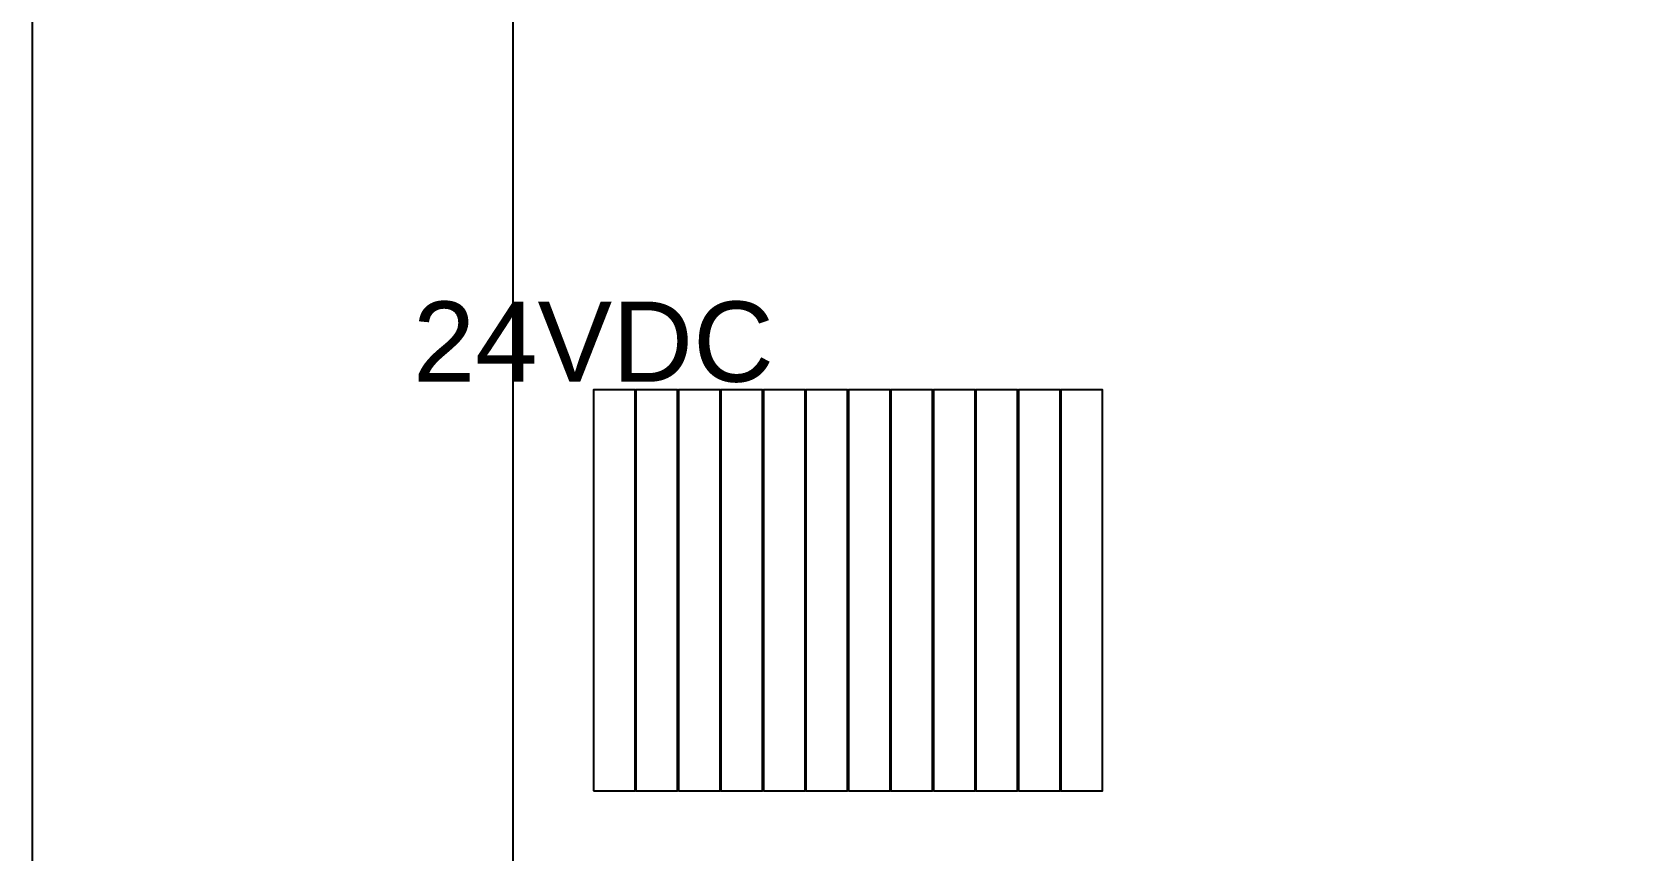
# Model space of a CAD drawing. Header units: millimetres. Extents: x 0 to 800, y 0 to 1500.
# Drawn here: x 0 to 200, y 1122.5 to 1224.6 of the extents above; entities that cross this region are included whole.
import ezdxf
from ezdxf.enums import TextEntityAlignment as Align

# ---------------------------------------------------------------- set-up
doc = ezdxf.new("R2010")
doc.units = ezdxf.units.MM
for name, color, linetype in [('DUCT', 5, 'Continuous'), ('EQUIP', 7, 'Continuous'), ('PLATE', 8, 'Continuous'), ('TEXT', 3, 'Continuous')]:
    doc.layers.add(name, color=color, linetype=linetype)
doc.styles.add('ARIAL', font='arial.ttf')

msp = doc.modelspace()

# ---------------------------------------------------------------- linework, layer by layer
at = {"layer": 'DUCT'}
msp.add_lwpolyline([(0, 0), (60, 0), (60, 1500), (0, 1500), (0, 0)], dxfattribs=at)
at = {"layer": 'EQUIP'}
for points in [[(70, 1130), (75.2, 1130), (75.2, 1180), (70, 1180), (70, 1130)], [(75.3, 1130), (80.5, 1130), (80.5, 1180), (75.3, 1180), (75.3, 1130)], [(80.6, 1130), (85.8, 1130), (85.8, 1180), (80.6, 1180), (80.6, 1130)], [(85.9, 1130), (91.1, 1130), (91.1, 1180), (85.9, 1180), (85.9, 1130)], [(91.2, 1130), (96.4, 1130), (96.4, 1180), (91.2, 1180), (91.2, 1130)], [(96.5, 1130), (101.7, 1130), (101.7, 1180), (96.5, 1180), (96.5, 1130)], [(101.8, 1130), (107, 1130), (107, 1180), (101.8, 1180), (101.8, 1130)], [(107.1, 1130), (112.3, 1130), (112.3, 1180), (107.1, 1180), (107.1, 1130)], [(112.4, 1130), (117.6, 1130), (117.6, 1180), (112.4, 1180), (112.4, 1130)], [(117.7, 1130), (122.9, 1130), (122.9, 1180), (117.7, 1180), (117.7, 1130)], [(123, 1130), (128.2, 1130), (128.2, 1180), (123, 1180), (123, 1130)], [(128.3, 1130), (133.5, 1130), (133.5, 1180), (128.3, 1180), (128.3, 1130)]]:
    msp.add_lwpolyline(points, dxfattribs=at)
at = {"layer": 'PLATE'}
msp.add_lwpolyline([(0, 0), (800, 0), (800, 1500), (0, 1500), (0, 0)], dxfattribs=at)

# ---------------------------------------------------------------- texts
at = {"layer": 'TEXT', "style": 'ARIAL'}
msp.add_text('24VDC', height=10, dxfattribs=at).set_placement((70, 1186), align=Align.MIDDLE_CENTER)

doc.saveas('drawing.dxf')
